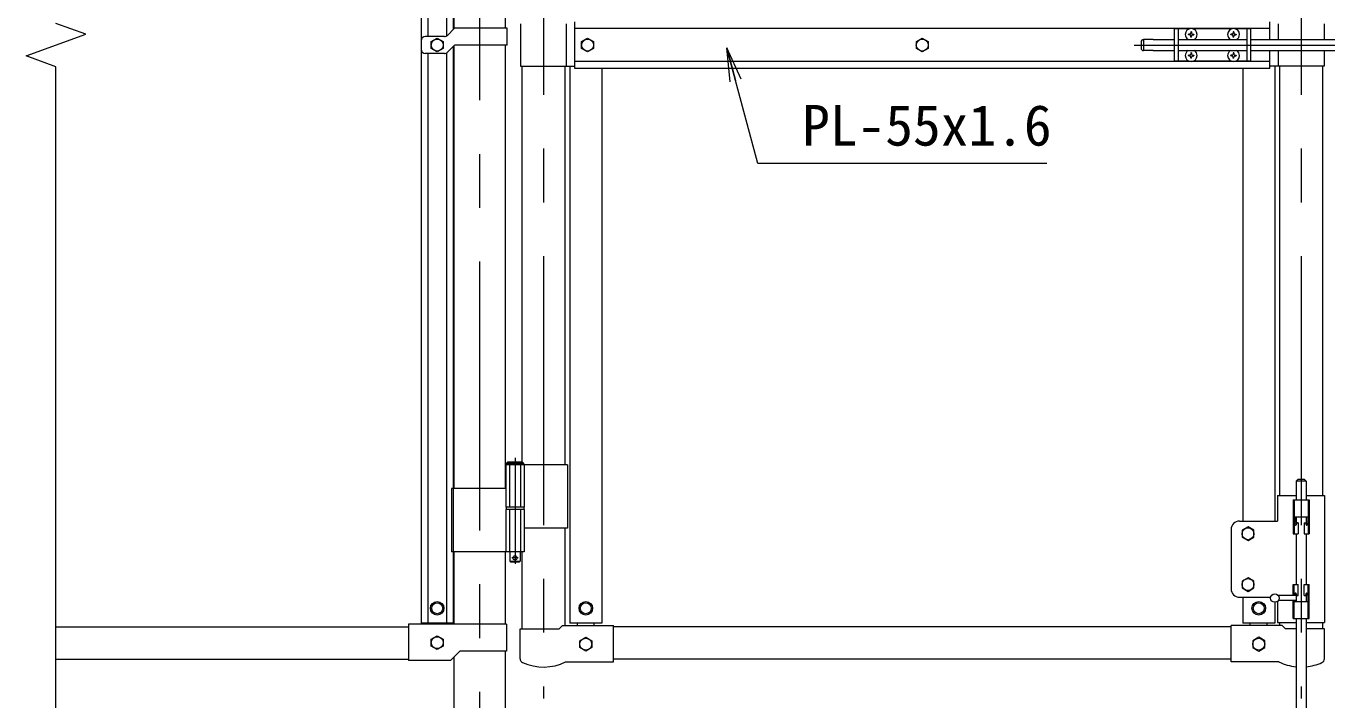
# Model space of a CAD drawing. Units: millimetres at full size; details may follow other scales. Extents: x -4200 to 4200, y -2970 to 2970.
# Drawn here: x -293 to 1242, y -537 to 259 of the extents above; entities that cross this region are included whole.
import ezdxf
from ezdxf.enums import TextEntityAlignment as Align

# ---------------------------------------------------------------- set-up
doc = ezdxf.new("R2010")
doc.units = ezdxf.units.MM
doc.header["$LTSCALE"] = 10
doc.linetypes.add('DASHED', pattern=[7.5, 6, -1.5])
doc.linetypes.add('USER1', pattern=[50.8, 31.75, -6.35, 6.35, -6.35])
for name, color, linetype, lineweight in [('0-1_D-STR-TXT', 7, 'Continuous', 13), ('0-2_D-STR1', 1, 'Continuous', 18), ('0-3_D-BMK', 2, 'USER1', 13), ('0-4_D-STR3', 3, 'Continuous', 13), ('0-8_D-STR-DIM', 7, 'Continuous', 13), ('0-9_0', 7, 'Continuous', 18)]:
    doc.layers.add(name, color=color, linetype=linetype, lineweight=lineweight)
doc.styles.add('ＭＳ ゴシック', font='')
doc.styles.get('ＭＳ ゴシック').set_extended_font_data('MS Gothic')

# ---------------------------------------------------------------- blocks, each defined once
blk = doc.blocks.new('_Open')
at = {"layer": '0-9_0'}
blk.add_line((-10, 1.667), (0, 0), dxfattribs=at)
blk.add_lwpolyline([(-10, -1.667), (0, 0), (-10, 0)], dxfattribs=at)

msp = doc.modelspace()

# ---------------------------------------------------------------- linework, layer by layer
at = {"layer": '0-1_D-STR-TXT'}
msp.add_lwpolyline([(911.51, 96.46), (570.23, 96.46), (534.34, 231.26)], dxfattribs=at)
at = {"layer": '0-2_D-STR1'}
for p, q in [((211.74, 703.87), (211.74, 255.46)), ((272.24, 703.87), (272.24, 256.37)), ((211.74, 235.36), (211.74, -287.13)), ((272.24, 236.37), (272.24, -287.13)), ((291.99, 211.37), (291.99, -256.13)), ((342.79, 211.37), (342.79, -259.13)), ((1186.19, 211.37), (1186.19, -295.63)), ((1236.99, 211.37), (1236.99, -295.63)), ((342.79, -334.13), (342.79, -449.03)), ((211.74, -362.13), (211.74, -447.23)), ((272.24, -362.13), (272.24, -447.23)), ((291.99, -362.13), (291.99, -453.03)), ((-258.01, -450.63), (157.99, -450.63)), ((1129.09, -450.63), (399.89, -450.63)), ((1186.19, -445.63), (1186.19, -449.03)), ((1236.99, -445.63), (1236.99, -453.03)), ((-258.01, -488.63), (157.99, -488.63)), ((211.74, -486.37), (211.74, -788.63)), ((272.24, -479.23), (272.24, -788.63)), ((1129.09, -488.63), (399.89, -488.63))]:
    msp.add_line(p, q, dxfattribs=at)
at = {"layer": '0-3_D-BMK'}
for p, q in [((317.39, 1003.1), (317.39, -535.29)), ((1211.59, 1003.1), (1211.59, -535.29)), ((241.99, 996.61), (241.99, -799.21)), ((1014.52, 236.37), (1638.97, 236.37)), ((283.83, -251.21), (283.83, -376.1)), ((287.46, -369.13), (280.21, -369.13))]:
    msp.add_line(p, q, dxfattribs=at)
at = {"layer": '0-4_D-STR3'}
for p, q in [((172.99, 918.87), (172.99, -446.13)), ((180.99, 918.87), (180.99, 246.37)), ((202.99, 918.87), (202.99, 246.99)), ((210.99, 918.87), (210.99, 254.71)), ((290.39, 261.37), (290.39, 211.37)), ((344.39, 261.37), (344.39, 211.37)), ((354.49, 208.87), (354.49, 263.87)), ((1174.49, 242.87), (1174.49, 263.87)), ((1184.59, 261.37), (1184.59, 242.87)), ((1238.59, 261.37), (1238.59, 242.87)), ((200.58, 246.37), (177.99, 246.37)), ((212.07, 255.78), (204.12, 247.83)), ((274.59, 256.37), (213.48, 256.37)), ((274.59, 236.37), (274.59, 256.37)), ((1174.49, 255.87), (354.49, 255.87)), ((1061.84, 255.37), (1061.84, 217.37)), ((1079.24, 255.37), (1061.84, 255.37)), ((1066.34, 255.37), (1066.34, 217.37)), ((1078.69, 248.47), (1078.69, 248.87)), ((1079.99, 248.45), (1078.69, 248.47)), ((1081.45, 252.02), (1081.42, 250.72)), ((1081.45, 245.72), (1081.42, 247.01)), ((1082.24, 252.02), (1081.45, 252.02)), ((1082.24, 245.72), (1081.45, 245.72)), ((1082.24, 252.02), (1082.26, 250.72)), ((1082.24, 245.72), (1082.26, 247.01)), ((1083.69, 249.29), (1084.99, 249.26)), ((1129.24, 255.37), (1084.44, 255.37)), ((1084.99, 249.26), (1084.99, 248.87)), ((1129.99, 249.29), (1128.69, 249.26)), ((1128.69, 249.26), (1128.69, 248.87)), ((1131.45, 252.02), (1131.42, 250.72)), ((1131.45, 245.72), (1131.42, 247.01)), ((1132.24, 252.02), (1131.45, 252.02)), ((1132.24, 245.72), (1131.45, 245.72)), ((1132.24, 252.02), (1132.26, 250.72)), ((1132.24, 245.72), (1132.26, 247.01)), ((1133.69, 248.45), (1134.99, 248.47)), ((1151.84, 255.37), (1134.44, 255.37)), ((1134.99, 248.47), (1134.99, 248.87)), ((1147.34, 255.37), (1147.34, 217.37)), ((1151.84, 255.37), (1151.84, 217.37)), ((172.99, 241.37), (172.99, 231.37)), ((212.07, 235.78), (204.12, 227.83)), ((210.99, 234.71), (210.99, -446.13)), ((274.59, 236.37), (213.48, 236.37)), ((1022.64, 239.87), (1022.64, 232.87)), ((1037.09, 242.87), (1025.64, 242.87)), ((1025.64, 242.87), (1025.64, 229.87)), ((1036.94, 242.87), (1061.84, 242.87)), ((1066.34, 242.87), (1147.34, 242.87)), ((1151.84, 242.87), (1332.64, 242.87)), ((200.58, 226.37), (177.99, 226.37)), ((180.99, 226.37), (180.99, -446.13)), ((202.99, 226.71), (202.99, -446.13)), ((1174.49, 216.87), (354.49, 216.87)), ((1037.09, 229.87), (1025.64, 229.87)), ((1036.94, 229.87), (1061.84, 229.87)), ((1079.24, 217.37), (1061.84, 217.37)), ((1066.34, 229.87), (1147.34, 229.87)), ((1078.69, 223.47), (1078.69, 223.87)), ((1079.99, 223.45), (1078.69, 223.47)), ((1081.45, 227.02), (1081.42, 225.72)), ((1081.45, 220.72), (1081.42, 222.01)), ((1082.24, 227.02), (1081.45, 227.02)), ((1082.24, 220.72), (1081.45, 220.72)), ((1082.24, 227.02), (1082.26, 225.72)), ((1082.24, 220.72), (1082.26, 222.01)), ((1083.69, 224.29), (1084.99, 224.26)), ((1083.69, 223.45), (1084.99, 223.47)), ((1129.24, 217.37), (1084.44, 217.37)), ((1084.99, 224.26), (1084.99, 223.87)), ((1084.99, 223.47), (1084.99, 223.87)), ((1129.99, 224.29), (1128.69, 224.26)), ((1128.69, 224.26), (1128.69, 223.87)), ((1131.45, 227.02), (1131.42, 225.72)), ((1131.45, 220.72), (1131.42, 222.01)), ((1132.24, 227.02), (1131.45, 227.02)), ((1132.24, 220.72), (1131.45, 220.72)), ((1132.24, 227.02), (1132.26, 225.72)), ((1132.24, 220.72), (1132.26, 222.01)), ((1133.69, 224.29), (1134.99, 224.26)), ((1133.69, 223.45), (1134.99, 223.47)), ((1151.84, 217.37), (1134.44, 217.37)), ((1134.99, 224.26), (1134.99, 223.87)), ((1134.99, 223.47), (1134.99, 223.87)), ((1151.84, 229.87), (1332.64, 229.87)), ((1174.49, 208.87), (1174.49, 229.87)), ((1184.59, 229.87), (1184.59, 211.37)), ((1238.59, 229.87), (1238.59, 211.37)), ((290.39, 211.37), (354.49, 211.37)), ((348.39, 211.37), (348.39, -446.13)), ((1174.49, 208.87), (354.49, 208.87)), ((386.39, 208.87), (386.39, -446.13)), ((1142.59, 208.87), (1142.59, -325.63)), ((1238.59, 211.37), (1174.49, 211.37)), ((1180.59, 211.37), (1180.59, -325.63)), ((273.03, -259.13), (273.03, -309.13)), ((345.94, -259.13), (273.03, -259.13)), ((273.83, -257.13), (274.83, -256.13)), ((273.83, -257.13), (273.83, -259.13)), ((273.83, -257.13), (293.83, -257.13)), ((292.83, -256.13), (274.83, -256.13)), ((294.63, -259.13), (294.63, -309.13)), ((345.94, -259.13), (345.94, -334.13)), ((273.03, -287.13), (208.69, -287.13)), ((208.69, -287.13), (208.69, -362.13)), ((1205.59, -278.63), (1205.59, -300.63)), ((1217.59, -278.63), (1205.59, -278.63)), ((1215.59, -276.63), (1217.59, -278.63)), ((1217.59, -278.63), (1217.59, -300.63)), ((1183.89, -295.63), (1205.59, -295.63)), ((1183.89, -295.63), (1183.89, -325.63)), ((1202.09, -300.63), (1202.09, -340.63)), ((1202.09, -300.63), (1221.09, -300.63)), ((1203.49, -300.63), (1203.49, -340.63)), ((1217.59, -295.63), (1239.29, -295.63)), ((1219.69, -300.63), (1219.69, -340.63)), ((1221.09, -300.63), (1221.09, -340.63)), ((1239.29, -295.63), (1239.29, -445.63)), ((294.63, -309.13), (273.03, -309.13)), ((294.63, -312.13), (273.03, -312.13)), ((273.03, -312.13), (273.03, -362.13)), ((273.33, -309.13), (273.33, -312.13)), ((294.33, -312.13), (273.33, -312.13)), ((294.33, -309.13), (294.33, -312.13)), ((294.63, -312.13), (294.63, -362.13)), ((1203.49, -320.63), (1219.69, -320.63)), ((1205.09, -320.63), (1205.09, -326.63)), ((1205.59, -320.63), (1205.59, -330.3)), ((1217.59, -320.63), (1217.59, -330.3)), ((1218.09, -320.63), (1218.09, -326.63)), ((345.94, -334.13), (294.74, -334.13)), ((1128.89, -335.63), (1128.89, -405.63)), ((1138.89, -325.63), (1183.89, -325.63)), ((1203.49, -327.63), (1203.54, -327.63)), ((1203.54, -327.63), (1203.49, -327.63)), ((1208.09, -327.63), (1206.44, -327.63)), ((1206.44, -327.63), (1208.09, -327.63)), ((1208.09, -327.63), (1208.09, -340.63)), ((1215.09, -327.63), (1215.09, -340.63)), ((1215.09, -327.63), (1216.74, -327.63)), ((1219.64, -327.63), (1219.69, -327.63)), ((1202.09, -340.63), (1208.09, -340.63)), ((1205.59, -340.63), (1205.59, -400.63)), ((1215.09, -340.63), (1221.09, -340.63)), ((1217.59, -340.63), (1217.59, -400.63)), ((294.63, -362.13), (208.69, -362.13)), ((289.83, -362.13), (289.83, -373.13)), ((278.83, -374.13), (277.83, -373.13)), ((288.83, -374.13), (278.83, -374.13)), ((288.83, -374.13), (289.83, -373.13)), ((1205.59, -413.63), (1184.59, -413.63)), ((1202.09, -413.63), (1202.09, -400.63)), ((1202.09, -400.63), (1208.09, -400.63)), ((1203.49, -413.63), (1203.49, -400.63)), ((1203.49, -413.63), (1203.54, -413.63)), ((1203.54, -413.63), (1203.49, -413.63)), ((1205.59, -411.65), (1205.59, -420.63)), ((1206.44, -413.63), (1208.09, -413.63)), ((1208.09, -413.63), (1206.44, -413.63)), ((1208.09, -413.63), (1208.09, -400.63)), ((1215.09, -413.63), (1215.09, -400.63)), ((1215.09, -400.63), (1221.09, -400.63)), ((1215.09, -413.63), (1216.74, -413.63)), ((1217.59, -411.65), (1217.59, -420.63)), ((1219.64, -413.63), (1219.69, -413.63)), ((1219.69, -440.63), (1219.69, -400.63)), ((1221.09, -440.63), (1221.09, -400.63)), ((1138.89, -415.63), (1175.69, -415.63)), ((1142.59, -415.63), (1142.59, -446.13)), ((1180.59, -421.63), (1180.59, -446.13)), ((1183.89, -420.39), (1183.89, -445.63)), ((1205.59, -419.63), (1184.59, -419.63)), ((1202.09, -440.63), (1202.09, -419.63)), ((1203.49, -440.63), (1203.49, -419.63)), ((1203.49, -420.63), (1219.69, -420.63)), ((1205.09, -420.63), (1205.09, -419.63)), ((1218.09, -420.63), (1218.09, -414.63)), ((1202.09, -440.63), (1221.09, -440.63)), ((1205.59, -440.63), (1205.59, -624.63)), ((1217.59, -440.63), (1217.59, -624.63)), ((273.84, -447.23), (157.99, -447.23)), ((157.99, -447.23), (157.99, -490.23)), ((210.99, -446.13), (172.99, -446.13)), ((181.99, -447.23), (181.99, -446.13)), ((201.99, -447.23), (201.99, -446.13)), ((273.84, -447.23), (273.84, -479.23)), ((289.89, -453.03), (335.89, -453.03)), ((289.89, -488.22), (289.89, -453.03)), ((335.89, -453.03), (339.89, -449.03)), ((339.89, -449.03), (399.89, -449.03)), ((386.39, -446.13), (348.39, -446.13)), ((357.39, -449.03), (357.39, -446.13)), ((377.39, -449.03), (377.39, -446.13)), ((399.89, -492.03), (399.89, -449.03)), ((1189.09, -449.03), (1129.09, -449.03)), ((1129.09, -492.03), (1129.09, -449.03)), ((1180.59, -446.13), (1142.59, -446.13)), ((1151.59, -449.03), (1151.59, -446.13)), ((1171.59, -449.03), (1171.59, -446.13)), ((1183.89, -445.63), (1205.59, -445.63)), ((1193.09, -453.03), (1189.09, -449.03)), ((1205.59, -453.03), (1193.09, -453.03)), ((1217.59, -445.63), (1239.29, -445.63)), ((1239.09, -453.03), (1217.59, -453.03)), ((1239.09, -488.22), (1239.09, -453.03)), ((207.88, -490.23), (157.99, -490.23)), ((343.54, -492.03), (399.89, -492.03)), ((1185.44, -492.03), (1129.09, -492.03))]:
    msp.add_line(p, q, dxfattribs=at)
at = {"layer": '0-4_D-STR3', "linetype": 'DASHED'}
for p, q in [((277.53, -259.13), (277.53, -309.13)), ((290.13, -259.13), (290.13, -309.13)), ((277.53, -312.13), (277.53, -362.13)), ((290.13, -312.13), (290.13, -362.13))]:
    msp.add_line(p, q, dxfattribs=at)
at = {"layer": '0-4_D-STR3'}
for points in [[(1079.99, 249.29), (1078.69, 249.26), (1078.69, 248.87)], [(1083.69, 248.45), (1084.99, 248.47), (1084.99, 248.87)], [(1129.99, 248.45), (1128.69, 248.47), (1128.69, 248.87)], [(1133.69, 249.29), (1134.99, 249.26), (1134.99, 248.87)], [(1079.99, 224.29), (1078.69, 224.26), (1078.69, 223.87)], [(1129.99, 223.45), (1128.69, 223.47), (1128.69, 223.87)], [(292.83, -256.13), (293.83, -257.13), (293.83, -259.13)], [(1215.59, -276.63), (1207.59, -276.63), (1205.59, -278.63)], [(277.83, -362.13), (277.83, -373.13), (289.83, -373.13)], [(273.84, -479.23), (218.88, -479.23), (207.88, -490.23)]]:
    msp.add_lwpolyline(points, dxfattribs=at)
for points in [[(191.99, 244.47), (199.01, 240.42), (199.01, 232.32), (191.99, 228.27), (184.98, 232.32), (184.98, 240.42)], [(369.49, 244.47), (376.51, 240.42), (376.51, 232.32), (369.49, 228.27), (362.48, 232.32), (362.48, 240.42)], [(764.49, 244.47), (771.51, 240.42), (771.51, 232.32), (764.49, 228.27), (757.48, 232.32), (757.48, 240.42)], [(1148.89, -332.53), (1141.88, -336.58), (1141.88, -344.68), (1148.89, -348.73), (1155.91, -344.68), (1155.91, -336.58)], [(1148.89, -392.53), (1141.88, -396.58), (1141.88, -404.68), (1148.89, -408.73), (1155.91, -404.68), (1155.91, -396.58)], [(191.99, -461.13), (199.01, -465.18), (199.01, -473.28), (191.99, -477.33), (184.98, -473.28), (184.98, -465.18)], [(367.39, -479.13), (360.38, -475.08), (360.38, -466.98), (367.39, -462.93), (374.41, -466.98), (374.41, -475.08)], [(1161.59, -479.13), (1168.61, -475.08), (1168.61, -466.98), (1161.59, -462.93), (1154.58, -466.98), (1154.58, -475.08)]]:
    msp.add_lwpolyline(points, close=True, dxfattribs=at)
for centre, radius in [((191.99, 236.37), 7.03), ((369.49, 236.37), 7.03), ((764.49, 236.37), 7.03), ((1148.89, -340.63), 7.03), ((283.83, -369.13), 2.5), ((1148.89, -400.63), 7.03), ((1180.59, -416.63), 5), ((191.99, -428.63), 8), ((191.99, -428.63), 6.5), ((367.39, -428.63), 8), ((367.39, -428.63), 6.5), ((1161.59, -428.63), 8), ((1161.59, -428.63), 6.5), ((191.99, -469.23), 7.03), ((367.39, -471.03), 7.03), ((1161.59, -471.03), 7.03)]:
    msp.add_circle(centre, radius, dxfattribs=at)
for centre, radius, start, end in [((177.99, 241.37), 5, 90, 180), ((200.58, 251.37), 5, 270, 315), ((213.48, 254.37), 2, 90, 135), ((1081.84, 248.87), 7, 0, 180), ((1081.84, 248.87), 7, 180, 238.99728), ((1079.94, 250.77), 1.49, 270, 0), ((1079.94, 246.96), 1.49, 0, 90), ((1083.75, 250.77), 1.49, 180, 270), ((1083.75, 246.96), 1.49, 90, 180), ((1081.84, 248.87), 7, 301.00272, 0), ((1131.84, 248.87), 7, 0, 180), ((1131.84, 248.87), 7, 180, 238.99728), ((1129.94, 250.77), 1.49, 270, 0), ((1129.94, 246.96), 1.49, 0, 90), ((1133.75, 250.77), 1.49, 180, 270), ((1133.75, 246.96), 1.49, 90, 180), ((1131.84, 248.87), 7, 301.00272, 0), ((177.99, 231.37), 5, 180, 270), ((213.48, 234.37), 2, 90, 135), ((1025.64, 239.87), 3, 90, 180), ((1025.64, 232.87), 3, 180, 270), ((200.58, 231.37), 5, 270, 315), ((1081.84, 223.87), 7, 121.00272, 180), ((1081.84, 223.87), 7, 180, 0), ((1079.94, 225.77), 1.49, 270, 0), ((1079.94, 221.96), 1.49, 0, 90), ((1083.75, 225.77), 1.49, 180, 270), ((1083.75, 221.96), 1.49, 90, 180), ((1081.84, 223.87), 7, 0, 58.99728), ((1131.84, 223.87), 7, 121.00272, 180), ((1131.84, 223.87), 7, 180, 0), ((1129.94, 225.77), 1.49, 270, 0), ((1129.94, 221.96), 1.49, 0, 90), ((1133.75, 225.77), 1.49, 180, 270), ((1133.75, 221.96), 1.49, 90, 180), ((1131.84, 223.87), 7, 0, 58.99728), ((1138.89, -335.63), 10, 90, 180), ((1138.89, -405.63), 10, 180, 270), ((294.89, -488.22), 5, 180, 245.85226), ((1234.09, -488.22), 5, 294.14774, 0), ((317.39, -438.03), 60, 245.85226, 295.84193), ((1211.59, -438.03), 60, 244.15807, 264.26083), ((1211.59, -438.03), 60, 275.73917, 294.14774)]:
    msp.add_arc(centre, radius, start, end, dxfattribs=at)
for centre, major_axis, start_param, end_param in [((1204.99, -326.63), (0, -4), 4.712389, 7.6013022), ((1206.59, -326.63), (0, -4), 4.712389, 5.5534577), ((1218.19, -326.63), (0, -4), 4.9650684, 7.8539816), ((1216.59, -326.63), (0, -4), 0.7297277, 1.5707963), ((1204.99, -414.63), (0, 4), 4.9650684, 7.6013022), ((1206.59, -414.63), (0, 4), 0.5625362, 1.3181169), ((1218.19, -414.63), (0, 4), 4.712389, 7.6013022), ((1216.59, -414.63), (0, 4), 4.712389, 5.7206491)]:
    msp.add_ellipse(centre, major_axis=major_axis, ratio=0.374999, start_param=start_param, end_param=end_param, dxfattribs=at)
at = {"layer": '0-8_D-STR-DIM'}
for p, q in [((-222.77, 249.19), (-258.01, 262.02)), ((-293.25, 223.54), (-222.77, 249.19)), ((-258.01, 210.72), (-293.25, 223.54)), ((-258.01, -631.63), (-258.01, 210.72))]:
    msp.add_line(p, q, dxfattribs=at)

# ---------------------------------------------------------------- block references
at = {"layer": '0-1_D-STR-TXT', "xscale": 4, "yscale": 4, "rotation": 104.91069}
msp.add_blockref('_Open', (533.82, 233.19), dxfattribs=at)

# ---------------------------------------------------------------- texts
at = {"layer": '0-1_D-STR-TXT', "style": 'ＭＳ ゴシック'}
msp.add_text('PL-55x1.6', height=48.09, dxfattribs=at).set_placement((622.68, 103.21), align=Align.BOTTOM_LEFT)

doc.saveas('drawing.dxf')
